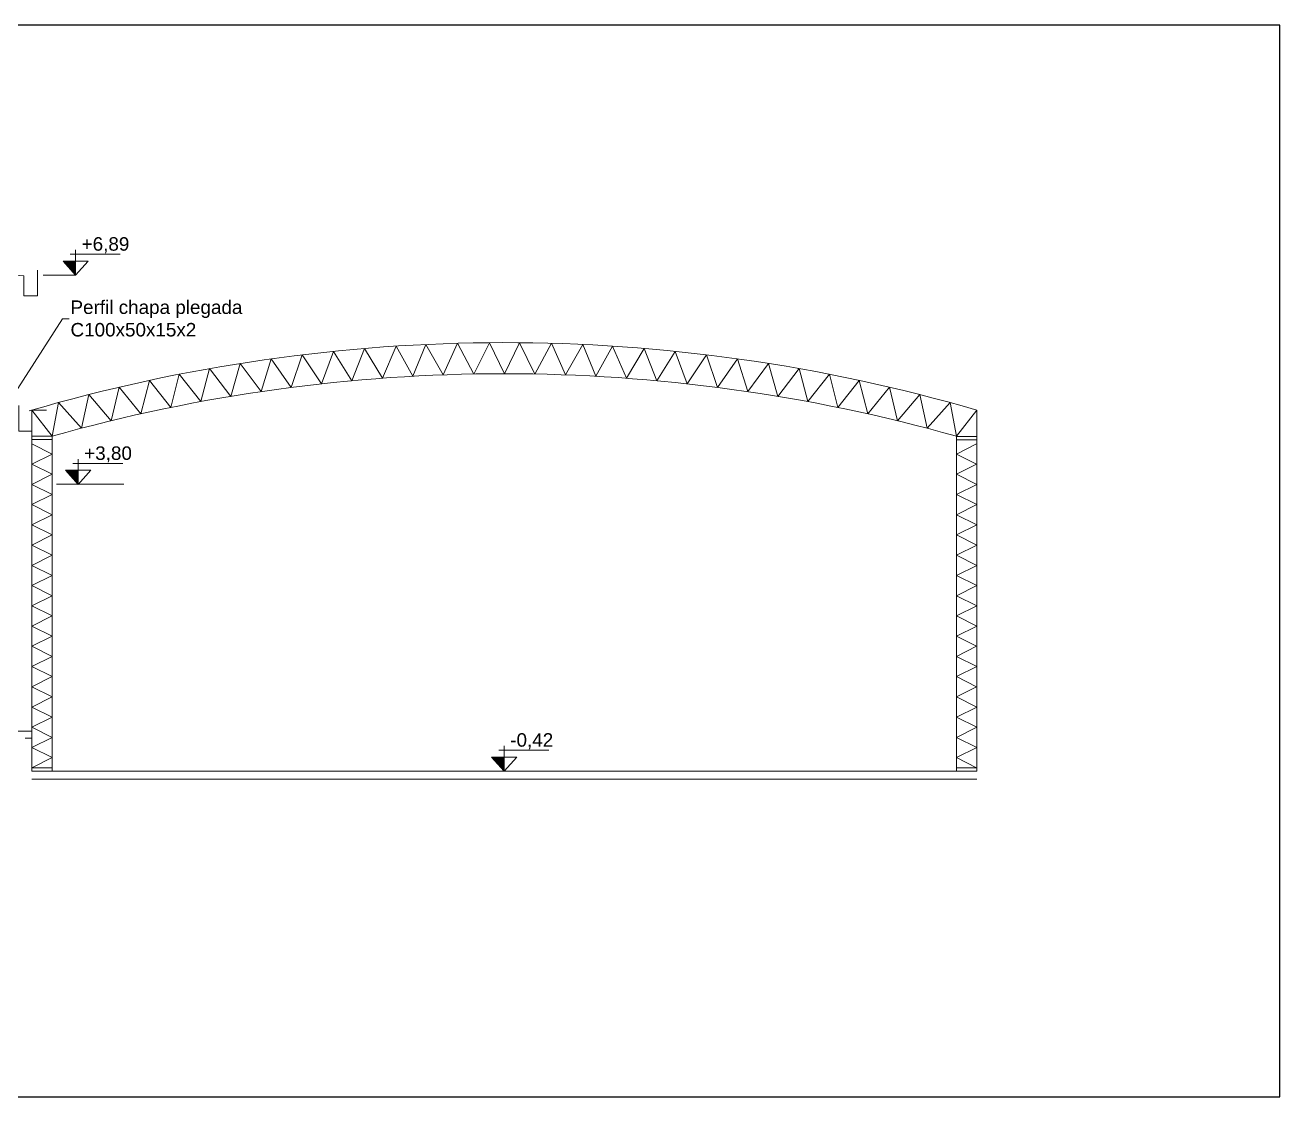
# Model space of a CAD drawing. Header units: millimetres. Extents: x 265 to 899, y -203 to 32.
# Drawn here: x 834.67 to 853.26, y -106.68 to -90.79 of the extents above; entities that cross this region are included whole.
import ezdxf
from ezdxf import colors
from ezdxf.entities.mleader import LeaderData, LeaderLine
from ezdxf.math import Vec2, Vec3

# ---------------------------------------------------------------- set-up
doc = ezdxf.new("R2010")
doc.units = ezdxf.units.MM
doc.header["$LTSCALE"] = 0.1
doc.header["$MEASUREMENT"] = 0
for name, color, linetype, lineweight in [('00_CANALETA', 2, 'Continuous', 13), ('00_EST_Cotas', 6, 'Continuous', 9), ('00_EST_Piso', 7, 'Continuous', 20), ('00_EST_TEXTO', 6, 'Continuous', 9)]:
    doc.layers.add(name, color=color, linetype=linetype, lineweight=lineweight)
doc.layers.add('00_EST_EXISTENTE', color=8, linetype='Continuous', lineweight=20, transparency=0.5)
doc.layers.add('00_EST_NoImprimir', color=1, linetype='Continuous', plot=False)
doc.styles.add('1 en 100', font='romans.shx', dxfattribs={"height": 0.17})
doc.styles.add('Arial20', font='arial.ttf', dxfattribs={"height": 0.2})

# ---------------------------------------------------------------- blocks, each defined once
blk = doc.blocks.new('cotaNivel')
at = {"layer": '00_EST_Cotas', "transparency": 33554687}
h = blk.add_hatch(color=256, dxfattribs=at)
h.dxf.hatch_style = 1
h.paths.add_polyline_path([(328.514, -103.488), (328.327, -103.488), (328.514, -103.697)])
at = {"layer": '00_EST_Cotas'}
for p, q in [((328.514, -103.697), (328.514, -103.322)), ((328.435, -103.386), (329.174, -103.386))]:
    blk.add_line(p, q, dxfattribs=at)
blk.add_lwpolyline([(328.514, -103.697), (328.701, -103.488), (328.327, -103.488)], close=True, dxfattribs=at)
blk = doc.blocks.new('_DotSmall')
at = {"color": 0, "linetype": 'ByBlock', "const_width": 0.5}
blk.add_lwpolyline([(-0.0625, 0, 1), (0.0625, 0, 1)], format="xyb", close=True, dxfattribs=at)

msp = doc.modelspace()

# ---------------------------------------------------------------- linework, layer by layer
at = {"layer": '00_CANALETA'}
for points in [[(834.434, -94.488), (834.65, -94.503), (834.65, -94.802), (834.85, -94.802), (834.85, -94.423), (834.85, -94.423)], [(834.984, -96.494), (834.768, -96.496), (834.768, -96.808), (834.573, -96.808), (834.573, -96.429), (834.573, -96.429)]]:
    msp.add_lwpolyline(points, dxfattribs=at)
at = {"layer": '00_EST_Cotas'}
for p, q in [((834.933, -94.494), (835.415, -94.494)), ((835.131, -97.595), (836.131, -97.595))]:
    msp.add_line(p, q, dxfattribs=at)
at = {"layer": '00_EST_EXISTENTE'}
for p, q in [((834.768, -96.882), (834.768, -96.496)), ((835.066, -96.882), (834.768, -96.496)), ((848.466, -96.882), (848.768, -96.495)), ((848.766, -96.886), (848.768, -96.495)), ((834.768, -96.882), (834.766, -101.846)), ((834.768, -96.882), (835.066, -96.882)), ((834.768, -96.882), (835.066, -96.886)), ((834.768, -96.932), (835.066, -96.932)), ((835.066, -101.846), (835.066, -96.886)), ((848.466, -101.846), (848.468, -96.886)), ((848.766, -96.886), (848.466, -96.886)), ((848.766, -96.886), (848.468, -96.886)), ((848.766, -96.936), (848.468, -96.936)), ((848.766, -101.846), (848.766, -96.886)), ((834.766, -101.796), (835.065, -101.796)), ((834.768, -101.846), (835.066, -101.846)), ((848.765, -101.846), (848.466, -101.846)), ((848.766, -101.796), (848.468, -101.796))]:
    msp.add_line(p, q, dxfattribs=at)
for points in [[(835.068, -96.882), (835.161, -96.384), (835.504, -96.763), (835.61, -96.266), (835.943, -96.653), (836.059, -96.156), (836.383, -96.55), (836.51, -96.054), (836.826, -96.456), (836.948, -95.964), (837.27, -96.369), (837.401, -95.88), (837.715, -96.291), (837.855, -95.803), (838.162, -96.221), (838.312, -95.735), (838.61, -96.159), (838.774, -95.675), (839.059, -96.105), (839.236, -95.624), (839.509, -96.06), (839.695, -95.581), (839.96, -96.022), (840.163, -95.547), (840.411, -95.993), (840.604, -95.522), (840.863, -95.973), (841.071, -95.505), (841.315, -95.96), (841.546, -95.496), (841.768, -95.956)], [(848.468, -96.882), (848.374, -96.384), (848.031, -96.763), (847.926, -96.266), (847.593, -96.653), (847.476, -96.156), (847.152, -96.55), (847.025, -96.054), (846.71, -96.456), (846.587, -95.964), (846.266, -96.369), (846.134, -95.88), (845.82, -96.291), (845.68, -95.803), (845.373, -96.221), (845.223, -95.735), (844.925, -96.159), (844.761, -95.675), (844.476, -96.105), (844.299, -95.624), (844.026, -96.06), (843.84, -95.581), (843.575, -96.022), (843.372, -95.547), (843.124, -95.993), (842.931, -95.522), (842.672, -95.973), (842.465, -95.505), (842.22, -95.96), (841.99, -95.496), (841.768, -95.956)], [(834.768, -96.997), (835.066, -97.147), (834.768, -97.296)], [(848.764, -96.997), (848.466, -97.147), (848.765, -97.296)], [(834.768, -101.796), (835.065, -101.646), (834.766, -101.496), (835.065, -101.346), (834.766, -101.196), (835.065, -101.046), (834.766, -100.896), (835.065, -100.746), (834.768, -100.596), (835.065, -100.446), (834.766, -100.296), (835.065, -100.146), (834.768, -99.996), (835.065, -99.846), (834.766, -99.696), (835.065, -99.546), (834.766, -99.396), (835.065, -99.246), (834.766, -99.096), (835.065, -98.946), (834.766, -98.796), (835.065, -98.646), (834.766, -98.496), (835.065, -98.346), (834.766, -98.196), (835.065, -98.046), (834.766, -97.896), (835.065, -97.746), (834.766, -97.596), (835.066, -97.446), (834.768, -97.296)], [(848.765, -101.796), (848.468, -101.646), (848.766, -101.496), (848.468, -101.346), (848.766, -101.196), (848.468, -101.046), (848.766, -100.896), (848.468, -100.746), (848.765, -100.596), (848.468, -100.446), (848.766, -100.296), (848.468, -100.146), (848.765, -99.996), (848.468, -99.846), (848.766, -99.696), (848.468, -99.546), (848.766, -99.396), (848.468, -99.246), (848.766, -99.096), (848.468, -98.946), (848.766, -98.796), (848.468, -98.646), (848.766, -98.496), (848.468, -98.346), (848.766, -98.196), (848.468, -98.046), (848.766, -97.896), (848.468, -97.746), (848.766, -97.596), (848.466, -97.446), (848.765, -97.296)]]:
    msp.add_lwpolyline(points, dxfattribs=at)
for centre, radius, start, end in [((841.768, -120.495), 25, 73.7398, 106.3551), ((841.766, -120.656), 24.7, 74.261, 105.739)]:
    msp.add_arc(centre, radius, start, end, dxfattribs=at)
at = {"layer": '00_EST_NoImprimir'}
msp.add_lwpolyline([(815.854, -106.675), (853.259, -106.675), (853.259, -90.788), (815.854, -90.788)], close=True, dxfattribs=at)
at = {"layer": '00_EST_Piso'}
for p, q in [((822.666, -101.256), (834.766, -101.256)), ((834.666, -101.356), (834.766, -101.356)), ((834.766, -101.846), (848.766, -101.846)), ((834.766, -101.966), (848.766, -101.966))]:
    msp.add_line(p, q, dxfattribs=at)

# ---------------------------------------------------------------- block references
at = {"layer": '00_EST_Cotas'}
for p in [(506.901, 9.203), (506.938, 6.101), (513.252, 1.85)]:
    msp.add_blockref('cotaNivel', p, dxfattribs=at)

# ---------------------------------------------------------------- texts
at = {"layer": '00_EST_Cotas', "char_height": 0.2, "attachment_point": 1, "style": '1 en 100'}
for s, insert in [('{\\fArial|b0|i0|c0|p34;+6,89}', (835.504, -93.932)), ('{\\fArial|b0|i0|c0|p34;+3,80}', (835.542, -97.033)), ('{\\fArial|b0|i0|c0|p34;-0,42}', (841.855, -101.284))]:
    msp.add_mtext_dynamic_manual_height_columns(s, width=1.21693, gutter_width=0.85, heights=[0], dxfattribs=dict(at, insert=insert))

# ---------------------------------------------------------------- leaders
at = {"layer": '00_EST_TEXTO'}
ml = msp.add_multileader_mtext('Standard', dxfattribs=at)
ml.set_content('{\\C256;Perfil chapa plegada\\PC100x50x15x2 }', color=2, style='Arial20')
ml.set_leader_properties(color=256, linetype='ByLayer', lineweight=-1)
ml.set_arrow_properties(name='DOTSMALL')
ml.build(insert=Vec2(0, 0))
ml.multileader.update_dxf_attribs({"text_left_attachment_type": 2, "text_right_attachment_type": 2, "dogleg_length": 0.1, "arrow_head_size": 0.08})
ctx = ml.context
ctx.base_point, ctx.char_height, ctx.arrow_head_size, ctx.landing_gap_size, ctx.plane_origin = Vec3(835.319, -95.142), 0.2, 0.08, 0.02, Vec3(839.055, -94.251)
ctx.left_attachment, ctx.right_attachment = 2, 2
notes = []
notes.append((ctx, [(1, (1, 1, 0), (835.219, -95.142), (1, 0), 0.1, [(0, [(834.515, -96.246)], 0, [])])]))
ctx.mtext.insert, ctx.mtext.flow_direction = Vec3(835.339, -94.87), 5
for ctx, leaders in notes:
    for number, flags, end, landing, length, lines in leaders:
        leader = LeaderData()
        leader.index, (leader.has_last_leader_line, leader.has_dogleg_vector, leader.attachment_direction) = number, flags
        leader.last_leader_point, leader.dogleg_vector, leader.dogleg_length = Vec3(end), Vec3(landing), length
        for number, points, colour, breaks in lines:
            line = LeaderLine()
            line.index, line.vertices, line.color, line.breaks = number, Vec3.list(points), colors.encode_raw_color(colour), breaks
            leader.lines.append(line)
        ctx.leaders.append(leader)

doc.saveas('drawing.dxf')
